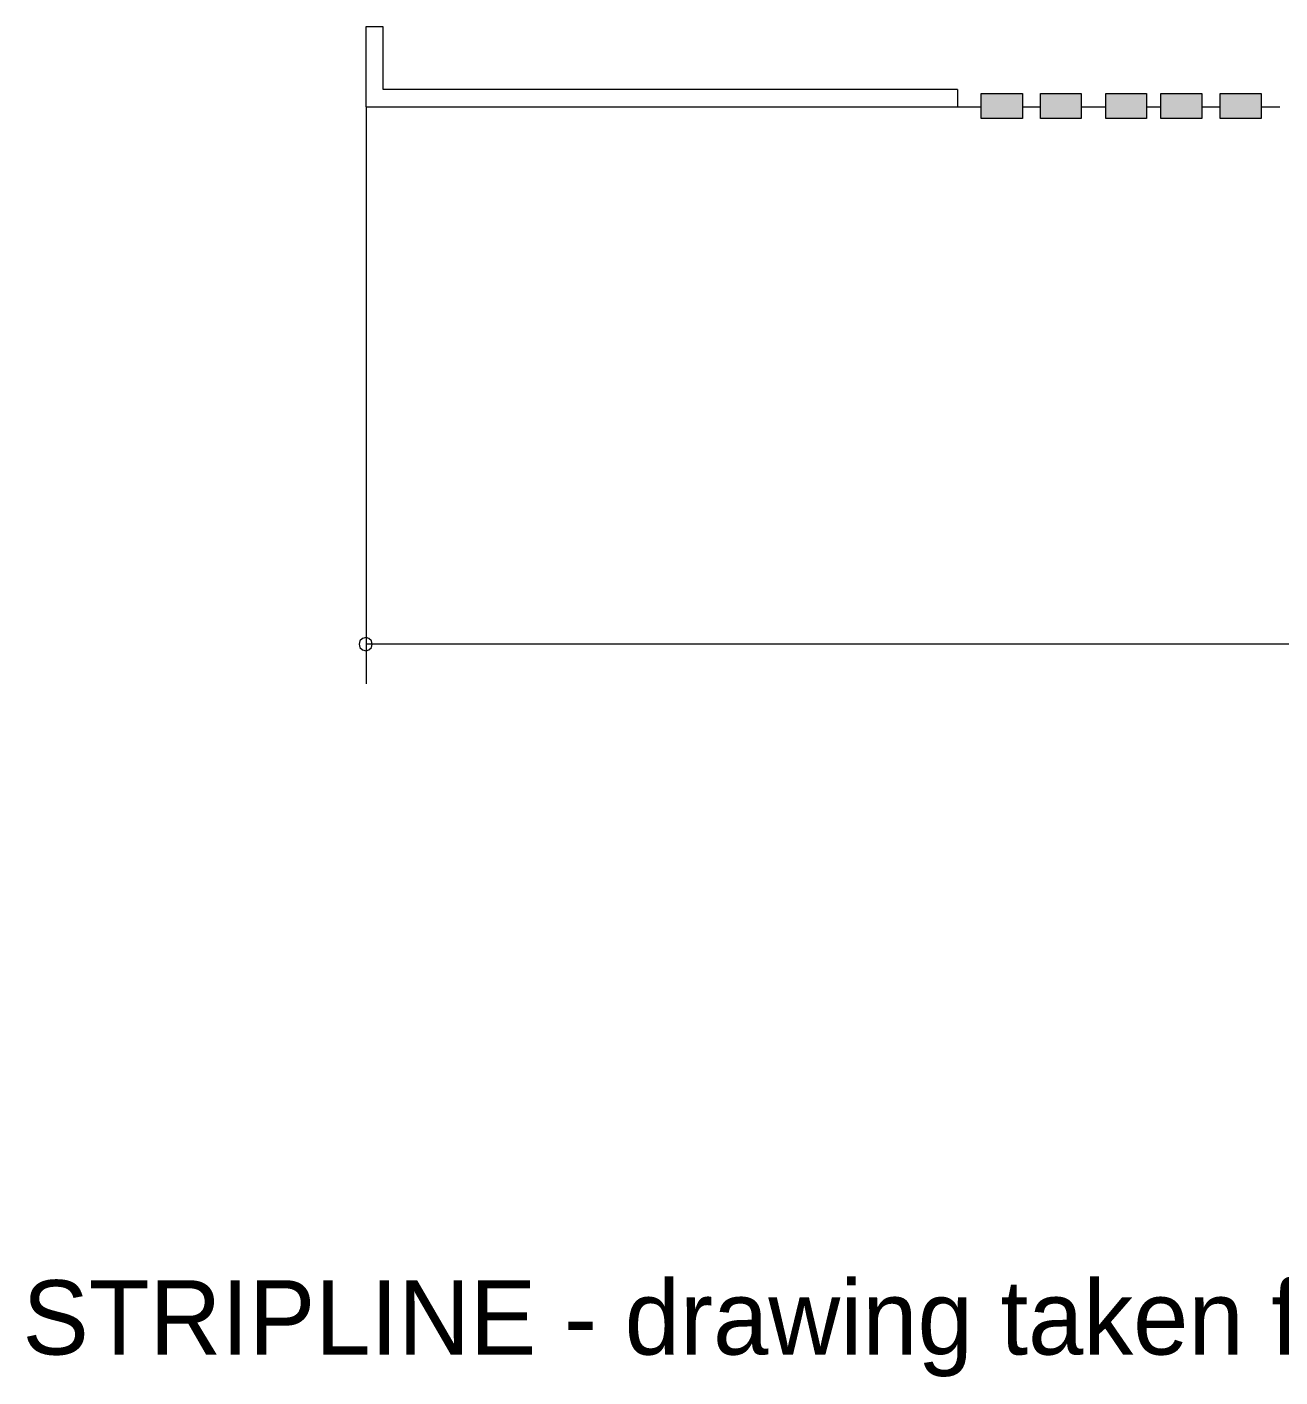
# Model space of a CAD drawing. Extents: x 0 to 247, y -13 to 225.
# Drawn here: x 0.2 to 67.7, y -13.2 to 59.4 of the extents above; entities that cross this region are included whole.
import ezdxf

# ---------------------------------------------------------------- set-up
doc = ezdxf.new("R2010")
doc.units = 0
for name, color, linetype in [('FILL', 8, 'Continuous'), ('GEOMETRY', 7, 'Continuous'), ('NOTE', 1, 'Continuous')]:
    doc.layers.add(name, color=color, linetype=linetype)

msp = doc.modelspace()

# ---------------------------------------------------------------- hatches: boundary and pattern name
at = {"layer": 'FILL'}
for points in [[(53.795, 55.858), (51.572, 55.858), (51.572, 54.506)], [(53.795, 55.858), (53.795, 54.506), (51.572, 54.506)], [(56.952, 55.858), (54.758, 55.858), (54.758, 54.506)], [(56.952, 55.858), (56.952, 54.506), (54.758, 54.506)], [(60.467, 55.858), (58.273, 55.858), (58.273, 54.506)], [(60.467, 55.858), (60.467, 54.506), (58.273, 54.506)], [(63.444, 55.858), (61.249, 55.858), (61.249, 54.506)], [(63.444, 55.858), (63.444, 54.506), (61.249, 54.506)], [(66.63, 55.858), (64.435, 55.858), (64.435, 54.506)], [(66.63, 55.858), (66.63, 54.506), (64.435, 54.506)]]:
    msp.add_hatch(color=7, dxfattribs=at).paths.add_polyline_path(points)

# ---------------------------------------------------------------- linework, layer by layer
at = {"layer": 'GEOMETRY', "lineweight": 13}
for points in [[(19.412, 59.436), (18.48, 59.436), (18.48, 55.137)], [(19.412, 56.069), (19.412, 59.436)], [(50.308, 56.069), (19.412, 56.069)], [(50.308, 56.069), (50.308, 55.137)], [(18.481, 55.137), (51.572, 55.137)], [(18.481, 55.137), (18.481, 24.09)], [(53.795, 55.137), (54.758, 55.137)], [(56.952, 55.137), (58.273, 55.137)], [(60.467, 55.137), (61.248, 55.137)], [(63.444, 55.137), (64.434, 55.137)], [(66.63, 55.137), (67.651, 55.137)], [(232.083, 26.226), (18.481, 26.226)]]:
    msp.add_lwpolyline(points, dxfattribs=at)
for points in [[(51.572, 55.858), (53.795, 55.858), (53.795, 54.506), (51.572, 54.506), (51.572, 55.858)], [(54.758, 55.858), (56.952, 55.858), (56.952, 54.506), (54.758, 54.506), (54.758, 55.858)], [(58.274, 55.858), (60.468, 55.858), (60.468, 54.506), (58.274, 54.506), (58.274, 55.858)], [(61.249, 55.858), (63.444, 55.858), (63.444, 54.506), (61.249, 54.506), (61.249, 55.858)], [(64.436, 55.858), (66.63, 55.858), (66.63, 54.506), (64.436, 54.506), (64.436, 55.858)], [(18.481, 25.863), (18.631, 25.924), (18.782, 26.044), (18.812, 26.225), (18.782, 26.404), (18.631, 26.523), (18.481, 26.585), (18.3, 26.523), (18.151, 26.404), (18.12, 26.225), (18.151, 26.044), (18.3, 25.924), (18.481, 25.863)]]:
    msp.add_lwpolyline(points, close=True, dxfattribs=at)

# ---------------------------------------------------------------- texts
at = {"layer": 'NOTE'}
msp.add_text('STRIPLINE - drawing taken from the product catalogue. Not to scale: use the dimension labels (mm).', height=4, dxfattribs=at).set_placement((0, -12))

doc.saveas('drawing.dxf')
